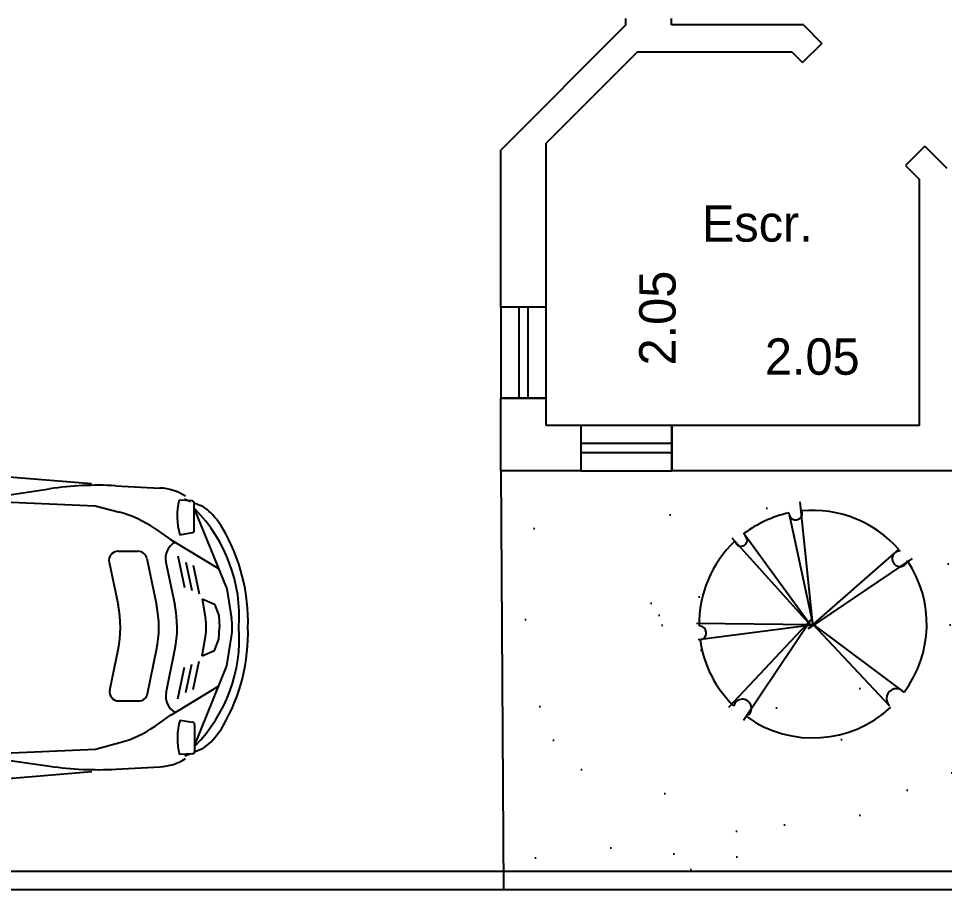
# Model space of a CAD drawing. Extents: x 2.5 to 46, y 0.5 to 35.7.
# Drawn here: x 12.13 to 17.22, y 13.51 to 18.29 of the extents above; entities that cross this region are included whole.
import ezdxf

# ---------------------------------------------------------------- set-up
doc = ezdxf.new("R2010")
doc.units = 0
doc.layers.get('0').update_dxf_attribs({"linetype": 'CONTINUOUS'})
doc.layers.get('DEFPOINTS').update_dxf_attribs({"linetype": 'CONTINUOUS'})
for name, color, linetype in [('ARV', 3, 'CONTINUOUS'), ('BLOCO', 5, 'CONTINUOUS'), ('CINZA', 8, 'CONTINUOUS'), ('HACHURA', 1, 'CONTINUOUS'), ('JARDIM', 3, 'CONTINUOUS'), ('PAREDE', 7, 'CONTINUOUS')]:
    doc.layers.add(name, color=color, linetype=linetype)
doc.styles.add('PADRÃO', font='', dxfattribs={"height": 0.2})
doc.styles.get('PADRÃO').set_extended_font_data('AvantGarde Bk BT')
doc.dimstyles.new('PADRÃOS', dxfattribs={"dimtxt": 0.15, "dimasz": 0.1, "dimexe": 1.25, "dimexo": 0.625, "dimgap": 0.1, "dimtad": 0, "dimjust": 1, "dimzin": 1, "dimdsep": 46, "dimtxsty": 'PADRÃO', "dimcen": 2.5, "dimse1": 1, "dimse2": 1, "dimsd1": 1, "dimsd2": 1, "dimclrt": 1, "dimadec": 0, "dimazin": 0, "dimtfac": 1, "dimtdec": 4, "dimtmove": 0, "dimatfit": 3, "dimfxl": 1, "dimtolj": 1, "dimtzin": 0, "dimarcsym": 0})

# ---------------------------------------------------------------- blocks, each defined once
blk = doc.blocks.new('J50')
at = {"layer": 'BLOCO'}
for p, q in [((0, 0.25), (0, 0)), ((0.5, 0.25), (0, 0.25)), ((0.5, 0), (0.5, 0.25)), ((0.5, 0.1500000000000057), (0, 0.1500000000000057)), ((0, 0.09999999999999432), (0.5, 0.09999999999999432)), ((0, 0), (0.5, 0))]:
    blk.add_line(p, q, dxfattribs=at)
blk = doc.blocks.new('*D45')
at = {"layer": 'DEFPOINTS', "color": 0, "linetype": 'ByBlock', "ltscale": 0.015}
for p in [(135.1987874970538, 145.3947415778364), (135.3105206256291, 145.3947415778364), (134.6987874970538, 143.3447415778364)]:
    blk.add_point(p, dxfattribs=at)
at = {"color": 1, "linetype": 'ByBlock', "ltscale": 0.015, "insert": (135.3105206256291, 143.9339586108035), "char_height": 0.2, "attachment_point": 5, "rotation": 90, "style": 'PADRÃO'}
blk.add_mtext('\\A1;2.05', dxfattribs=at)
blk = doc.blocks.new('*D46')
at = {"layer": 'DEFPOINTS', "color": 0, "linetype": 'ByBlock', "ltscale": 0.015}
for p in [(134.6987874970538, 143.7212823622208), (134.6987874970538, 143.3447415778364), (136.7487874970538, 143.3447415778364)]:
    blk.add_point(p, dxfattribs=at)
at = {"color": 1, "linetype": 'ByBlock', "ltscale": 0.015, "insert": (136.1595704640868, 143.7212823622208), "char_height": 0.2, "attachment_point": 5, "style": 'PADRÃO'}
blk.add_mtext('\\A1;2.05', dxfattribs=at)
blk = doc.blocks.new('C-01')
for p, q in [((-1.83065677986739, 0.8422943670262235), (-1.772770930022439, 0.8665652888902464)), ((-1.772770930022439, 0.8665652888902464), (-1.616092348243722, 0.8885187772623411)), ((-1.616092348243722, 0.8885187772623411), (-1.239781697268555, 0.8885187772623411)), ((-1.239781697268555, 0.8885187772623411), (-0.9269141542791814, 0.8401466842390839)), ((-0.9218896784295012, 0.8467770454749868), (0.0002424438691868147, 0.894219161257098)), ((0.4015481824166542, 0.8884068076150022), (1.15550567040771, 0.827681843320704)), ((-0.9269141542791814, 0.8401466842390839), (-0.6586449116728978, 0.7267235866556447)), ((1.287270785547349, 0.8149920005278872), (1.531470717942476, 0.8021931958669946)), ((-2.062136685745003, 0.6373559865646676), (-1.977845908839267, 0.780579528977217)), ((-2.056750859496361, 0.7474955214483892), (-1.977845908839267, 0.7805795289772206)), ((-0.6586449116728943, 0.7267235866556447), (0.2634872106257937, 0.774165702437756)), ((0.4883624644795681, 0.7337442550426765), (0.9254190157957964, 0.7980306489022162)), ((-2.108650639710557, 0.6462862191228069), (-2.056750859496361, 0.7474955214483892)), ((-1.802454755877864, 0.6866438035236513), (-1.789907649904485, 0.7210769167972266)), ((-1.789907649904485, 0.7210769167972266), (-1.612571227057131, 0.6837465527102751)), ((-0.6586449116728943, 0.7267235866556447), (-1.025901187503663, 0.6645094447182238)), ((-0.552047171578149, 0.6816545144076365), (0.2614968492705856, 0.733176392438903)), ((0.4552880704952322, 0.7351599030631526), (1.175516564963957, 0.7043327307507177)), ((1.708087466057567, 0.7311416118743672), (1.63653758315985, 0.7357303782039324)), ((1.666605994726616, 0.7426583121460659), (1.698871251485293, 0.7290961612242803)), ((1.719974636644992, 0.5699473176742806), (1.719974636644992, 0.7184676500491882)), ((1.724195667833676, 0.7184514743063453), (1.754118265553416, 0.7058740201958109)), ((-1.61217381785405, 0.6689282431254817), (-1.795783096721184, 0.6198676144716444)), ((-0.552047171578149, 0.6816545144076365), (-1.025901187503663, 0.6645094447182238)), ((-0.552047171578149, 0.6816545144076365), (-0.5507711246759399, -0.6126494459014218)), ((1.175516564963957, 0.7043327307507177), (1.309520534902134, 0.6690650889641816)), ((1.719974636644992, 0.6883428240923237), (1.897953097645967, 0.2477224030463248)), ((-2.137538253226008, 0.5361466842390854), (-2.108650639710557, 0.6462862191228069)), ((-2.108650639710557, 0.4304722656344353), (-2.062136685745003, 0.6373559865646676)), ((-1.795783096721184, 0.6198676144716444), (-1.804313279213599, 0.6582230835788891)), ((-0.9661424013786437, 0.1784449730264051), (-0.9239220649949864, 0.6268737344075674)), ((-0.6837737977781089, 0.6355628214234947), (-0.9239220649949864, 0.6268737344075674)), ((1.503408753635107, 0.5793223299181278), (1.594486990693866, 0.5157144505574962)), ((-2.195803100824968, 0.215030405169319), (-2.137538253226008, 0.5361466842390854)), ((-1.97207074553938, 0.5199633179508147), (-1.976126376770377, 0.4607608220957928)), ((-0.5803212010275338, 0.52991644480867), (-0.5985352425935595, 0.2115509197771033)), ((1.589842086208968, 0.5189583926193784), (1.852906542002948, 0.3592439444871687)), ((1.640598722325517, 0.5457800225606597), (1.709394286454394, 0.5574254534087082)), ((-2.143413700042711, 0.2589373819135083), (-2.108650639710557, 0.4304722656344353)), ((-1.029386900844926, 0.4194370379732177), (-1.052052975906875, 0.1261624672638391)), ((-1.029386900844926, 0.4194370379732142), (-0.9771959257154315, 0.4111094644850901)), ((-1.0040241738348, 0.1261624672638355), (-0.9771959257154315, 0.4111094644850901)), ((1.301481807587312, 0.4545549874331165), (1.410757703618131, 0.4545549874331094)), ((1.459706532022647, 0.414753624490352), (1.512683895327168, 0.1604863286584113)), ((1.630132488397706, 0.4299151728876929), (1.666359625423414, 0.256041359759017)), ((-0.980486245394605, 0.3761624672638355), (-1.032731427667009, 0.3761624672638391)), ((1.252532979182796, 0.3943563503758725), (1.301260508478393, 0.1604863286584113)), ((1.564029340202794, 0.3953171764430152), (1.612957060527535, 0.1604863286584113)), ((1.673996958946869, 0.3953171764430152), (1.706579959144378, 0.2389335659056115)), ((1.714060976318738, 0.3789596301085609), (1.746800292865348, 0.2218257720522026)), ((-0.9851938310826434, 0.3261624672638348), (-1.036595737314983, 0.3261624672638384)), ((-0.9620251452417392, 0.3531362050671767), (-0.8795833890596967, 0.02336918033899593)), ((-2.152019482229861, 0.1003354660543394), (-2.143413700042711, 0.2589373819135083)), ((-0.9899014167706817, 0.2761624672638376), (-1.040460046962956, 0.2761624672638412)), ((-2.201188927073613, 0.04312342842513672), (-2.195803100824968, 0.215030405169319)), ((-0.9946090024587235, 0.2261624672638369), (-1.044324356610929, 0.2261624672638369)), ((1.897953097645967, 0.2477224030463248), (1.924646183801528, 0.08627862641109019)), ((-0.9993165881467618, 0.1761624672638362), (-1.048188666258902, 0.1761624672638398)), ((1.763622864673057, 0.1932699095061103), (1.781312784947914, 0.08627862641109019)), ((1.763622864673057, 0.1932699095061103), (1.830560534388646, 0.1647978470297851)), ((1.830560534388646, 0.1647978470297851), (1.855041562791566, 0.1026583121460618)), ((-1.0040241738348, 0.1261624672638355), (-1.052052975906875, 0.1261624672638355)), ((1.855041562791566, 0.1026583121460618), (1.858958527336036, 0.03716994005304031)), ((-1.091330829401663, 0.03445116854801), (-2.064111739533274, 0.03445116854800645)), ((1.855171170443242, -0.02880370273764754), (1.858958998272691, 0.03669226546629289)), ((-2.151886865411029, -0.03417876968644507), (-2.142968370806337, -0.1927634084608734)), ((1.763931316782017, -0.119595382123471), (1.781410238680021, -0.0125694262672944)), ((1.830812715538691, -0.09099138818977437), (1.855171170443242, -0.02880370273764754)), ((1.898378302143097, -0.1740081716376984), (1.924743637533634, -0.0125694262672944)), ((-1.029386900844926, -0.3514966363272833), (-1.052052975906875, -0.05822206561790466)), ((-1.0040241738348, -0.05822206561790111), (-1.052052975906875, -0.05822206561790111)), ((-1.0040241738348, -0.05822206561790111), (-0.9771959257154315, -0.3431690628391557)), ((1.256049315236208, -0.3073594846597629), (1.301504523818956, -0.08702026465079982)), ((1.463304646220006, -0.327563685825659), (1.512927910667731, -0.08702026465079982)), ((1.564721628416883, -0.3220191563272365), (1.613201075868098, -0.08702026465079982)), ((1.763931316782017, -0.1195953821234745), (1.830812715538691, -0.09099138818977437)), ((-0.9993165881467618, -0.1082220656179018), (-1.048188666258902, -0.1082220656179054)), ((-0.9658577713631509, -0.1102573902095578), (-0.9227533111908777, -0.5586020303595021)), ((-0.5793510799945629, -0.4608527776613727), (-0.5981860493313498, -0.1426384296994279)), ((1.714060976318738, -0.3054685370441916), (1.746800292865348, -0.1483346789878333)), ((-2.142968370806337, -0.1927634084608734), (-2.107867147851781, -0.364229413382855)), ((-0.9946090024587235, -0.1582220656179025), (-1.044324356610929, -0.1582220656179025)), ((-0.9620251452417392, -0.1597599638595497), (-0.8795833890596967, -0.4895269885877305)), ((1.630132488397706, -0.3564240798233236), (1.666359625423414, -0.1825502666946477)), ((1.673996958946869, -0.3218260833786459), (1.706579959144378, -0.1654424728412422)), ((1.721259738502589, -0.6150017227214768), (1.898378302143097, -0.1740081716376984)), ((-0.9899014167706817, -0.2082220656179032), (-1.040460046962956, -0.2082220656179068)), ((-0.9851938310826434, -0.2582220656179004), (-1.036595737314983, -0.258222065617904)), ((1.59079316728802, -0.4457302916567016), (1.853619119683582, -0.2854505321148935)), ((-0.980486245394605, -0.3082220656179011), (-1.032731427667009, -0.3082220656179047)), ((-1.029386900844926, -0.3514966363272798), (-0.9771959257154315, -0.3431690628391557)), ((-2.107867147851781, -0.364229413382855), (-2.060945353740472, -0.5710210165412626)), ((-1.97111106192229, -0.4534509853133564), (-1.975283419962686, -0.3942566013860862)), ((1.305018158022328, -0.3674615852427117), (1.414335803433882, -0.3674615852427117)), ((1.504479027546441, -0.5062645397044605), (1.59543166638154, -0.4424771971401249)), ((1.641602591267969, -0.472451788197862), (1.710420983965669, -0.4839615462297111)), ((1.721026004033664, -0.4964625239594191), (1.721318854448473, -0.6449825676147718)), ((-1.794626765840263, -0.5530074859830734), (-1.803081302946691, -0.5913797002286252)), ((-1.610921106809997, -0.6017059809318361), (-1.794626765840263, -0.5530074859830734)), ((-0.6827922202732779, -0.5666959999381085), (-0.9239220649949864, -0.557971397311551)), ((-2.060945353740472, -0.5710210165412626), (-1.976372334418894, -0.7140780770989501)), ((-0.552047171578149, -0.61275217731162), (-1.025901187503663, -0.5956071076222074)), ((-0.6586449116728943, -0.6578212495596283), (-1.024658025862159, -0.5964387485839211)), ((1.176833970133611, -0.6319212309740685), (1.310768139304937, -0.5963894305023452)), ((-1.801166743626528, -0.619796700312687), (-1.788551767289881, -0.6542050064326368)), ((-1.788551767289881, -0.6542050064326368), (-1.611289296694896, -0.6165250453164077)), ((-0.9253248658943889, -0.771880465355931), (-0.6572018677832858, -0.6578954916922157)), ((-0.6586449116728943, -0.6578212495596283), (0.2634872106257937, -0.7052633653417395)), ((-0.5507711246759399, -0.6126494459014218), (0.2628729048183871, -0.6625670885022039)), ((0.4566676603779349, -0.6641684803196028), (1.176833970133611, -0.6319212309740685)), ((1.709456697318647, -0.657679943766869), (1.637916001580365, -0.6624097822828787)), ((1.667998015102892, -0.6692784142635269), (1.700236467470074, -0.6556526695023237)), ((1.725539845536463, -0.6449580689302508), (1.755437585030847, -0.6323216382899872)), ((0.489739198710577, -0.6626876194012219), (0.9269216594564433, -0.7261121059983715)), ((0.4032300469751817, -0.8175210505596873), (1.157066332616591, -0.755309560972254)), ((1.288806169945236, -0.7423599301477033), (1.532980391109522, -0.7290796401905588)), ((-1.829061803082421, -0.7755025696102997), (-1.771128208685287, -0.7996593057439512)), ((-1.771128208685287, -0.7996593057439512), (-1.614406643889339, -0.8213038146966412)), ((-1.238096421228356, -0.8208693724026297), (-0.9253248658943889, -0.771880465355931)), ((-0.92028732615411, -0.7785009065079755), (0.0019365492769019, -0.8241246822172492)), ((-1.614406643889339, -0.8213038146966412), (-1.238096421228356, -0.8208693724026297))]:
    blk.add_line(p, q)
for points in [[(-2.117843137364595, 0.03912248534324192), (-2.089865773386897, 0.3112861889438783), (-2.036624438249468, 0.4219124835562695), (-1.921188873147091, 0.4960384935962487), (-1.744638478921626, 0.5539571737568671), (-1.299933148003515, 0.6172476103556264), (-1.025901187503663, 0.6645094447182238), (-1.063658174022983, 0.4278770154512976), (-1.082842962611689, 0.1796465378708234), (-1.09135894593182, 0.0339702008229672)], [(-2.20116902460509, 0.02293620506717886), (-2.195444244937413, -0.1489598177939229), (-2.136546337798237, -0.4699605867711405), (-2.107441608770433, -0.5800429473346682), (-2.055342366292631, -0.681149717616151), (-1.976372334418894, -0.7140780770989537)], [(-2.117831285924382, 0.02710148049029115), (-2.089317327565237, -0.2450065286374219), (-2.035857964472086, -0.3555276276391872), (-1.920276463093266, -0.4294258792691821), (-1.74361220879431, -0.4869963271197086), (-1.29878264390722, -0.5497173386698471), (-1.024658025862159, -0.5964387485839211), (-1.06288152765773, -0.3598812280476444), (-1.082555736503863, -0.1116890613314041), (-1.09135894593182, 0.0339702008229672)]]:
    blk.add_lwpolyline(points)
for centre, radius, start, end in [((0.1568496881301549, -2.149754914034112), 3.048, 85.39524436229374, 92.94517284563942), ((-1.753321713098625, 0.6578511848592719), 0.2, 112.7477864850494, 169.4663458557022), ((1.191552609632748, -1.011301368785922), 1.8288, 86.99980614370354, 98.36760195550836), ((0.4200944548867582, -2.269808372853454), 3.048, 84.69642848984088, 92.94517284563942), ((1.517490172779148, 0.5181311627694214), 0.2844058619132017, 57.32994559328601, 87.1823745800067), ((0.3770834968612675, -1.091967209280902), 1.8288, 87.54912578177812, 93.62371185581183), ((1.989861677025885, 0.6482658569708626), 0.3639889528279494, 166.0960809623156, 196.353513713926), ((1.707274636644993, 0.7184676500491882), 0.0127, 0, 86.33042922820037), ((-0.4516341619422803, 0.4158067278589002), 1.524, 169.466345855702, 176.0811098255092), ((-1.754724823896648, 0.6692514605800319), 0.0508, 159.9787304694502, 192.5384088226551), ((-1.614140881183154, 0.6762899726681475), 0.007619999999999999, 284.9600092043179, 78.11246181423294), ((1.154367269648791, 0.07954017491794119), 0.6095999999999999, 55.07004281722259, 75.25506193168576), ((1.119662865920034, 0.09266705307477707), 0.8474308437831752, 356.2450887415934, 44.51945252644143), ((1.69506427288443, 0.5653806539828388), 0.1524, 46.38363011225994, 67.20137953685185), ((1.499745210164196, 0.3603927380299226), 0.4355423351401734, 30.45768093329104, 46.38363011225994), ((-0.6801579461893112, 0.5356282147184714), 0.1, 356.7256148481177, 92.07218206290786), ((1.707274636644993, 0.5699473176742806), 0.0127, 279.6077177953319, 359.9999999999999), ((1.002996449658418, 0.06827934905823341), 1.011814461032579, 358.0694461411588, 30.45768093329104), ((1.661926997011825, 0.4157144505575019), 0.1, 118.178021379558, 191.7693709056955), ((1.301481807587312, 0.4045549874331158), 0.05, 89.99999999999872, 191.7693709056955), ((1.410757703618131, 0.4045549874331087), 0.05, 11.76937090569545, 89.99999999999852), ((2.444488749937388, 0.03745617292639736), 3.048, 176.7256148481182, 183.3873602806166), ((0.5511473945460601, 0.03558953846835067), 1.524, 174.6213598380366, 185.4916152907023), ((0.7044763925705482, 0.0361445456565086), 0.6095999999999999, 348.3436042230393, 11.76937090569533), ((0.9158997794193233, 0.0361445456565086), 0.6095999999999999, 348.3436042230393, 11.76937090569533), ((1.01617294461969, 0.0361445456565086), 0.6095999999999999, 348.3436042230393, 11.76937090569533), ((-0.9346102988310072, 0.03427851959049732), 1.2192, 176.8941614031452, 183.2188137255897), ((1.480595464328701, 0.03655807653882448), 0.3048, 350.7246364345081, 9.388338694226777), ((1.623928863182314, 0.03655807653882448), 0.3048, 350.7246364345081, 9.388338694226777), ((1.119774305424844, -0.02036687394030423), 0.8474308437831752, 315.5935226022935, 3.867886387141479), ((1.003060028609408, 0.00379074138025004), 1.011814461032579, 329.6552941954439, 2.043528987576088), ((1.305018158022328, -0.317461585242711), 0.05, 168.3436042230398, 270), ((1.414335803433882, -0.317461585242711), 0.05, 270, 348.3436042230397), ((1.662659313989128, -0.3422233574931326), 0.1, 168.3436042230398, 242.0089644968629), ((-0.450882808591448, -0.3462966210781282), 1.524, 184.0318653032257, 190.646629273033), ((-0.6791763686844838, -0.4667613932330852), 0.1, 267.9278179370929, 3.387360280616497), ((1.154452758285515, -0.007171591620359408), 0.6095999999999999, 284.8579131970492, 305.0429323115123), ((1.991066947214854, -0.5742487513323979), 0.3639889528279494, 163.7594614148089, 194.0168941664193), ((1.708326028722126, -0.4964875656504013), 0.0127, 0.1129751287349732, 80.50525733340307), ((1.500383808741685, -0.2873425971357939), 0.4355423351401734, 313.729345016475, 329.6552941954439), ((-1.753471198421376, -0.6023102779346452), 0.0508, 167.5745663060798, 200.1342446592847), ((-1.612873650554842, -0.6090715747927895), 0.007619999999999999, 282.000513314502, 75.15296592441696), ((1.696106684211493, -0.4919449870691963), 0.1524, 292.9115955918831, 313.729345016475), ((-1.752090569262904, -0.5909072577405219), 0.2, 190.6466292730326, 247.365188643683), ((1.708618879136932, -0.645007609305754), 0.0127, 273.7825459005346, 0.1129751287349223), ((0.3748605338476096, 1.162800877400674), 1.8288, 266.489263272923, 272.5638493469568), ((0.4200944548867582, 2.338710709949471), 3.048, 267.0548271543606, 275.3035715101591), ((1.518439763387555, -0.4450457259548806), 0.2844058619132017, 272.9306005487282, 302.7830295354489), ((1.18948711914366, 1.083741153075202), 1.8288, 261.7453731732265, 273.1131689850314), ((0.1525414215263758, 2.220152271749772), 3.048, 267.1678022830956, 274.7177307664412)]:
    blk.add_arc(centre, radius, start, end)
blk = doc.blocks.new('A_03')
at = {"layer": 'ARV'}
for p, q in [((-0.032337625504681, 0.05443275957492233), (-0.1019798469358193, 0.7261946558607519)), ((-0.1642795977368223, 0.6668615598597967), (-0.032337625504681, 0.05443275957492233)), ((-0.03968009613487311, 0.04386405184976638), (-0.4757783517417806, 0.5259454568575279)), ((-0.4134786009408344, 0.5556120048580055), (-0.03968009613487311, 0.04386405184976638)), ((-0.05748002493510285, 0.02903077784952757), (0.4409179814728645, 0.4666123608565726)), ((0.5121176966740109, 0.4146959018557368), (-0.05748002493510285, 0.02903077784952757)), ((-0.03968009613487311, 0.05128068884988579), (-0.6715775685449898, 0.0586973258500052)), ((-0.6626776041447897, -0.0303023181514277), (-0.03968009613487311, 0.05128068884988579)), ((-0.493578280542124, -0.4011341681573413), (-0.03968009613487311, 0.08094723685036342)), ((-0.03968009613487311, 0.08094723685036342), (-0.4134786009408344, -0.4753005381585353)), ((-0.032337625504681, 0.05443275957492233), (0.4676178746732944, -0.3195511611560278)), ((0.3875181950720048, -0.3937175311572219), (-0.032337625504681, 0.05443275957492233))]:
    blk.add_line(p, q, dxfattribs=at)
for centre, radius, start, end in [((-0.032337625504681, 0.05443275957492233), 0.625, 102.1580021321499, 127.2525657253544), ((-0.1274007985194316, 0.6640590258750763), 0.0369851325325624, 175.6542691674021, 19.69378780220451), ((-0.032337625504681, 0.05443275957492233), 0.625, 41.05407258653979, 95.53111248444131), ((-0.032337625504681, 0.05443275957492233), 0.625, 133.2426416252084, 180.9743240911506), ((-0.4268285475410494, 0.5158291639893946), 0.03342961899939723, 201.2820980855948, 48.27356464714219), ((0.4457326779623259, 0.4136262157234682), 0.04269394024099429, 89.20944815037899, 344.6285751873363), ((-0.032337625504681, 0.05443275957492233), 0.625, 323.20224696077, 33.82113850428491), ((-0.655096152989131, 0.006088647395870339), 0.03779840815212959, 285.684587972767, 88.0009588524843), ((-0.032337625504681, 0.05443275957492233), 0.625, 187.8759657920728, 225.8833292057394), ((0.4262195554180721, -0.3551779883457584), 0.05461768626331568, 40.71483655850493, 224.8799671179474), ((-0.4191915611808099, -0.4078929817018206), 0.04974913855978236, 310.6567489998404, 163.4448207669662), ((-0.032337625504681, 0.05443275957492233), 0.625, 234.6714608478307, 313.1329856187737)]:
    blk.add_arc(centre, radius, start, end, dxfattribs=at)

msp = doc.modelspace()

# ---------------------------------------------------------------- hatches: boundary and pattern name
at = {"layer": 'JARDIM', "ltscale": 0.015}
h = msp.add_hatch(dxfattribs=at)
h.set_pattern_fill('AR-SAND', color=256, scale=0.02, style=0)
h.set_pattern_definition([(37.50000000000001, (-119.6280901692429, -132.9395551963531), (-0.03200062591968091, 0.9788264746586848), [0, -0.7721600000000001, 0, -0.8636, 0, -0.8255]), (7.499999999999999, (-119.6280901692429, -132.9395551963531), (0.8990465662760053, 1.433650201136708), [0, -0.41656, 0, -0.69596, 0, -0.2667]), (327.5, (-120.2529301692429, -132.9395551963531), (1.581984740482916, 0.002874369357091382), [0, -0.254, 0, -0.9144, 0, -1.1938]), (317.5, (-120.2529301692429, -132.9395551963531), (1.527112904944594, 0.4458586465144325), [0, -0.127, 0, -0.59944, 0, -0.6858])])
h.paths.add_polyline_path([(17.8882938501022, 15.80518638148328), (15.72010670361018, 15.80518638148331), (15.22010670361018, 15.80518638148331), (14.7806041271042, 15.80518638148331), (14.79603246677439, 13.60518638148332), (17.8882938501022, 13.60518638148332)])
h.paths.add_polyline_path([(16.15753061161962, 14.49869354915995), (16.12893405390437, 14.45613914779798, 0.0002300770649193531), (16.1294006334592, 14.45580276991114, 0.2776216076969242)], flags=16)
h.paths.add_polyline_path([(15.86968642435437, 14.96705002340195), (16.45970363012481, 14.96012493882719), (16.47022205344723, 14.97129646686574), (16.08882636653368, 15.39290734525667, -0.2494117660134857), (16.06776302598675, 15.41619165028305), (16.06617790324719, 15.41794391181489, 0.2050076759132828)], flags=16)
h.paths.add_polyline_path([(15.87561267591752, 14.87699158199874, 0.1034839593330037), (15.89038211969782, 14.88162886473521), (15.87524972030039, 14.87964724100459, 0.00107214014395759)], flags=16)
h.paths.add_polyline_path([(16.91452881468172, 14.51480245950842, -0.01524647078115884), (16.9122520221666, 14.51723268716663), (16.49947586356186, 14.9578262109909), (16.46953059467472, 14.93755076851525), (16.48697688250536, 14.95286819384273), (16.11627058764023, 15.46038276419392, -0.1098075658983592), (16.36264649280113, 15.57384881583064, -0.01037733938305558), (16.36273102187297, 15.57538155052538), (16.36715659946628, 15.5548395567217, 0.6141694520975032), (16.43309956467485, 15.55688388662429), (16.4291676901245, 15.59481035493073, -0.0754278110032581), (16.43443158552998, 15.5850427539321, -0.2470778442524222), (16.97333235845576, 15.36483608271334, 1.028456127404382), (16.97454924379028, 15.27949047885392), (17.01167864479808, 15.30463017745296, 0.03863615137713812), (17.01390997846005, 15.31082909907445, -0.3183349150125962), (16.99505678579044, 14.58846501877454, 0.003026774065949813), (16.99462849428289, 14.58896882950978), (16.97571512250582, 14.60311668252652, 0.8075926180534071), (16.91225202216617, 14.51723268716708)], flags=16)
h.paths.add_polyline_path([(36.61574048436376, 23.60518638148332), (34.13245420182261, 23.60518638148332), (34.14376881628442, 23.49604674305107, -0.2440771632973461), (35.2152928736038, 23.07365857700918), (34.27675963495477, 22.24964873950475), (34.2844250312645, 22.2439147592508), (35.30667803111584, 22.93606522790023, 0.03863615137693947), (35.31114069843974, 22.94846307114315, -0.312433252423387), (35.28928362799948, 21.52539332970943, -0.01749954194935687), (35.28859296997325, 21.52248667495834, -0.3183349150125962), (35.26973977730364, 20.80012259465843, 0.003026774066400845), (35.26931148579601, 20.80062640539373), (35.25039811401899, 20.81477425841044, 0.8075926180531926), (35.18693501367932, 20.72889026305103), (35.18921180619617, 20.72646003539106, -0.01524647078999138), (35.18693501367969, 20.72889026305063), (34.8146134500476, 21.12630291951538, -0.04129639600617858), (34.62212772586932, 21.05255329534896), (34.32409388540285, 20.73601408570315, -0.1273403571769424), (34.16720331075845, 21.00716733236493, -0.1359874997116634), (33.54118884932839, 21.23908316859021), (33.50574762716175, 21.18634325465175, -0.03255912539160993), (33.56197215253826, 21.12760330631812, 1.028456127404689), (33.56318903787275, 21.04225770245867), (33.60031843888061, 21.06739740105775, 0.03863615137691116), (33.60254977254255, 21.07359632267921, -0.3183349150125962), (33.58369657987294, 20.3512322423793, 0.003026774066400845), (33.5832682883653, 20.35173605311459), (33.56435491658829, 20.3658839061313, 0.8075926180531926), (33.50089181624861, 20.27999991077189), (33.50316860876546, 20.27756968311192, -0.01524647078999138), (33.50089181624898, 20.27999991077149), (33.08811565764435, 20.72059343459563), (33.05817038875716, 20.70031799211995), (33.08362897906889, 20.72267002825674), (33.01886383146487, 21.34738815863312, -0.214575463382228), (33.50574762716175, 21.18634325465177), (33.59838196475886, 21.32419197131415, 0.8899943661949037), (33.40310332264741, 21.35473516164427, -0.1685145550612656), (33.03382018212042, 22.08609935500346), (33.06408498091528, 22.09006260246468, 0.7955465082776717), (33.02284675565204, 22.23149640646702, 1.031435112575035e-05), (33.02284763194896, 22.23144484215686, -0.211740565008782), (33.41771874119502, 23.16461164932736, 0.02072236716776057), (33.41884679349309, 23.15918817356044), (34.22376484841413, 22.26939780672575), (34.22747494938304, 22.27333827344108), (33.51586191680011, 23.24757040138209, -0.1098075658983616), (34.00861372712197, 23.47450250465562, -0.01037733938304025), (34.00878278526557, 23.47756797404509), (34.01763394045216, 23.43648398643785, 0.6141694520978488), (34.14951987086931, 23.44057264624297), (34.13245420182261, 23.60518638148329), (26.29194202814818, 23.60518638148329), (26.29194202814818, 22.60518638148332), (27.08423483723922, 22.60518638148332), (28.49415751769746, 22.60518638148332), (29.64060412710418, 21.45873977207663), (29.64060412710418, 20.20163299088998), (30.5523692084283, 20.20163299089), (30.55236920842827, 15.80518638148331), (28.64060412710418, 15.80518638148331), (23.47690983075708, 15.80518638148331), (21.97690983075708, 15.80518638148331), (18.03829385010221, 15.80518638148331), (18.03829385010221, 13.60518638148332), (36.61574048436378, 13.60518638148332)])

# ---------------------------------------------------------------- linework, layer by layer
at = {"layer": 'CINZA', "ltscale": 0.015}
msp.add_line((14.7806041271042, 15.80518638148331), (14.79673375494122, 13.50518638148333), dxfattribs=at)
at = {"layer": 'PAREDE', "ltscale": 0.015}
for p, q in [((15.46847209274816, 18.25518638148333), (14.7806041271042, 17.56731841583931)), ((15.46847209274816, 18.25518638148333), (15.46847209274816, 18.2902604469553)), ((15.71847209274819, 18.2551863814833), (15.71847209274819, 18.2902604469553)), ((16.44273616146018, 18.25518638148336), (15.71847209274819, 18.2551863814833)), ((16.44273616146018, 18.25518638148336), (16.54404830521531, 18.15387423772822)), ((16.54404830521531, 18.15387423772822), (16.43798228803729, 18.04780822055022)), ((15.5306041271042, 18.10518638148332), (15.0306041271042, 17.60518638148332)), ((16.38060412710422, 18.10518638148332), (15.5306041271042, 18.10518638148332)), ((16.38060412710422, 18.10518638148332), (16.43798228803729, 18.04780822055022)), ((15.0306041271042, 16.70530356426164), (15.0306041271042, 17.60518638148332)), ((14.7806041271042, 16.70530356426164), (14.7806041271042, 17.56731841583931)), ((17.10973373016446, 17.5881888127789), (17.00366771298644, 17.4821227956009)), ((17.10973373016455, 17.58818881277895), (17.23060412710421, 17.46731841583929)), ((17.00366771298656, 17.48212279560101), (17.08060412710421, 17.40518638148336)), ((17.08060412710421, 16.05518638148331), (17.08060412710421, 17.40518638148336)), ((15.0306041271042, 16.70530356426164), (14.7806041271042, 16.70530356426164)), ((14.7806041271042, 15.80518638148331), (14.7806041271042, 16.20530356426164)), ((15.0306041271042, 16.20530356426164), (14.7806041271042, 16.20530356426164)), ((15.0306041271042, 16.05518638148331), (15.0306041271042, 16.20530356426164)), ((15.22010670361018, 16.05518638148331), (15.0306041271042, 16.05518638148331)), ((15.22010670361018, 16.05518638148331), (15.22010670361018, 15.80518638148331)), ((17.08060412710421, 16.05518638148331), (15.72010670361018, 16.05518638148331)), ((15.72010670361018, 16.05518638148331), (15.72010670361018, 15.80518638148331)), ((15.22010670361018, 15.80518638148331), (14.7806041271042, 15.80518638148331)), ((17.8882938501022, 15.80518638148328), (15.72010670361018, 15.80518638148331))]:
    msp.add_line(p, q, dxfattribs=at)
at = {"layer": 'PAREDE'}
msp.add_lwpolyline([(2.515740484363747, 13.50518638148333), (36.71574048436378, 13.50518638148333), (36.71574048436378, 23.70518638148332), (2.515740484363803, 23.70518638148332)], close=True, dxfattribs=at)
msp.add_lwpolyline([(18.03829385010221, 13.60518638148332), (36.61574048436378, 13.60518638148332), (36.61574048436378, 23.60518638148332), (2.615740484363783, 23.60518638148332), (2.615740484363783, 13.60518638148332), (17.8882938501022, 13.60518638148332)], dxfattribs=at)

# ---------------------------------------------------------------- block references
at = {"layer": 'BLOCO', "ltscale": 0.015}
for name, p in [('C-01', (11.37819498409993, 14.90851999066567)), ('A_03', (16.52701061960977, 14.90851999066567))]:
    msp.add_blockref(name, p, dxfattribs=at)
at = {"layer": 'PAREDE', "ltscale": 0.015, "rotation": 90}
msp.add_blockref('J50', (15.0306041271042, 16.20530356426164), dxfattribs=at)
at = {"layer": 'PAREDE', "ltscale": 0.015}
msp.add_blockref('J50', (15.22010670361018, 15.80518638148331), dxfattribs=at)

# ---------------------------------------------------------------- texts
at = {"layer": 'HACHURA', "ltscale": 0.015, "style": 'PADRÃO'}
msp.add_text('Escr.', height=0.2, dxfattribs=at).set_placement((15.88492935131907, 17.06429910699185))

# ---------------------------------------------------------------- dimensions: what is measured, and where the dimension line sits
at = {"layer": 'HACHURA', "ltscale": 0.015}
dim = msp.add_linear_dim(base=(15.64233725567948, 18.10518638148332), p1=(15.0306041271042, 16.05518638148331), p2=(15.5306041271042, 18.10518638148332), angle=90, dimstyle='PADRÃOS', dxfattribs=at)
dim.commit()
dim.dimension.update_dxf_attribs({"geometry": '*D45', "text_midpoint": (15.64233725567948, 16.64440341445035), "insert": (-119.6681833699496, -127.2895551963531)})
dim = msp.add_linear_dim(base=(15.0306041271042, 16.43172716586767), p1=(17.08060412710421, 16.05518638148331), p2=(15.0306041271042, 16.05518638148331), dimstyle='PADRÃOS', dxfattribs=at)
dim.commit()
dim.dimension.update_dxf_attribs({"geometry": '*D46', "text_midpoint": (16.49138709413717, 16.43172716586767), "insert": (-119.6681833699496, -127.2895551963531)})

doc.saveas('drawing.dxf')
